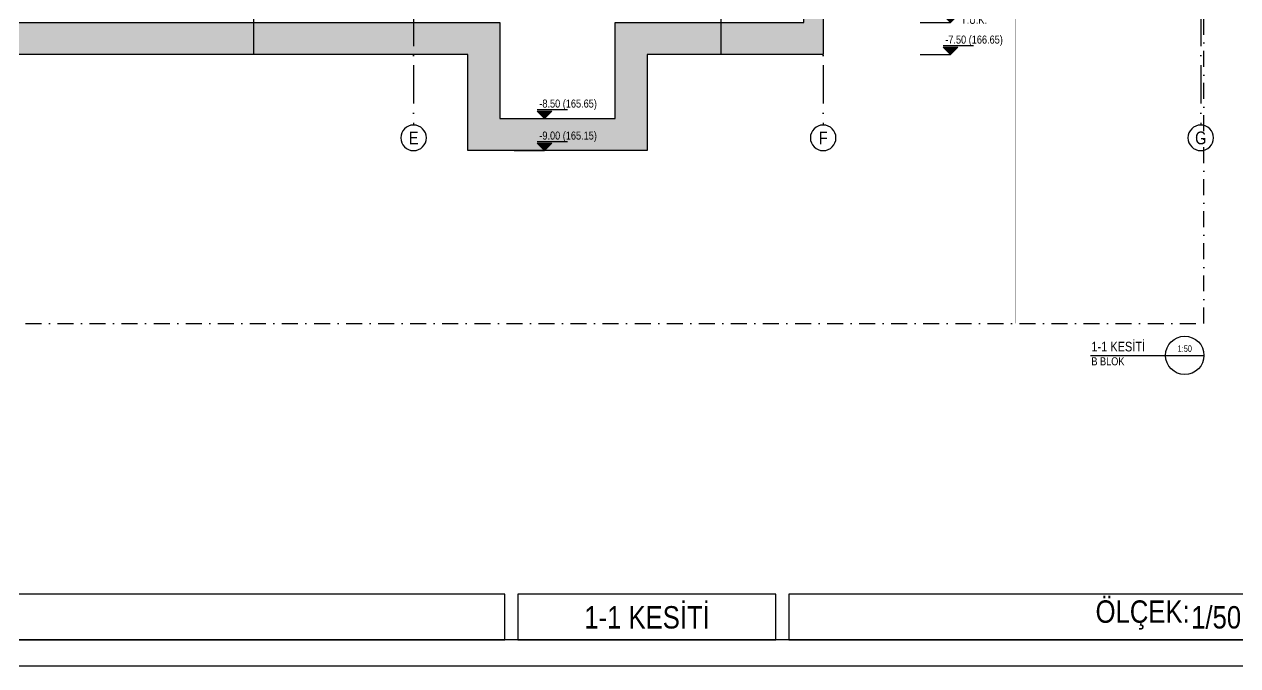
# Model space of a CAD drawing. Header units: millimetres. Extents: x 82776 to 137242, y 11666 to 27998.
# Drawn here: x 110426 to 112322, y 20553 to 21556 of the extents above; entities that cross this region are included whole.
import ezdxf
from ezdxf.enums import TextEntityAlignment as Align

# ---------------------------------------------------------------- set-up
doc = ezdxf.new("R2010")
doc.units = ezdxf.units.MM
for name, pattern in [('ACAD_ISO03W100', [30, 12, -18]), ('ACAD_ISO10W100', [18, 12, -3, 0, -3]), ('DASHDOT', [1, 0.5, -0.25, 0, -0.25])]:
    doc.linetypes.add(name, pattern=pattern)
doc.layers.add('0_IFC_Blok Sınırı', color=32, linetype='ACAD_ISO03W100', lineweight=0)
for name, color, linetype in [('0_IFC_Grid', 14, 'ACAD_ISO10W100'), ('0_IFC_Grid_Text_100', 14, 'Continuous'), ('0_IFC_Hatch_Structure', 251, 'Continuous'), ('0_IFC_Legend_Text', 7, 'Continuous'), ('0_IFC_Legend_Viewport', 7, 'Continuous'), ('0_IFC_Notation_Level_50', 160, 'Continuous'), ('0_IFC_Notation_Section_50', 10, 'Continuous'), ('0_IFC_Text_Explanation_100', 231, 'Continuous'), ('0_IFC_Text_Explanation_50', 231, 'Continuous'), ('1_IFC_Concrete_Section', 50, 'Continuous')]:
    doc.layers.add(name, color=color, linetype=linetype)
doc.styles.add('IFC_TEXT', font='ARIALN.TTF')
doc.styles.add('MARITZA_A1-A2-A3  BLOK_231117$0$IFC_TEXT', font='ARIALN.TTF')

# ---------------------------------------------------------------- blocks, each defined once
blk = doc.blocks.new('*U120')
at = {"layer": '0_IFC_Text_Explanation_100'}
blk.add_lwpolyline([(-177.2, 0), (0, 0)], dxfattribs=at)
blk.add_circle((-30, 0), 30, dxfattribs=at)
at = {"layer": '0_IFC_Text_Explanation_100', "style": 'IFC_TEXT'}
for tag, p, height in [('TITLE', (-176, 6.2), 15), ('SHEET_NO', (-176, -15.5), 12.5)]:
    blk.add_attdef(tag, p, '', height=height, dxfattribs=at)
for tag, p in [('SCALE', (-30, 10.6)), ('DRAWING_NO', (-30, -11.3))]:
    blk.add_attdef(tag, text='', height=10, dxfattribs=at).set_placement(p, align=Align.MIDDLE)
blk = doc.blocks.new('B_1-1 KST_ALTLIK')
at = {"layer": '0_IFC_Hatch_Structure'}
h = blk.add_hatch(dxfattribs=at)
h.set_pattern_fill('ANSI33', color=256, angle=180)
h.set_pattern_definition([(225, (-115668.903, -21485.086), (4.49012806, -4.49012806), []), (225, (-115673.393, -21485.086), (4.49012806, -4.49012806), [3.175, -1.5875])])
h.paths.add_polyline_path([(-640, 690), (-670, 690), (-670, 730), (-1330, 730), (-1330, 690), (-1360, 690), (-1360, 730), (-1970, 730), (-1970, 640), (-2000, 640), (-2000, 680), (-2870, 680), (-2870, 350), (-640, 350), (-640, 290), (-670, 290), (-670, 330), (-1330, 330), (-1330, 290), (-1360, 290), (-1360, 330), (-1970, 330), (-1970, 50), (-505, 50), (-505, -100), (-325, -100), (-325, 50), (-30, 50), (-30, 330), (-190, 330), (-190, 350), (-30, 350), (-30, 730), (-190, 730), (-190, 750), (0, 750), (0, 0), (-275, 0), (-275, -150), (-555, -150), (-555, 0), (-2000, 0), (-2000, 300), (-2900, 300), (-2900, 700), (-2000, 700), (-2000, 750), (-640, 750)])
h.paths.add_polyline_path([(-30, 1040), (0, 1040), (0, 1100), (-30, 1100)])
h.paths.add_polyline_path([(-2000, 1040), (-1970, 1040), (-1970, 1100), (-2000, 1100)])
at = {"layer": '1_IFC_Concrete_Section', "elevation": -851.5}
blk.add_lwpolyline([(-1970, 50), (-505, 50), (-505, -100), (-325, -100), (-325, 50), (-30, 50), (-30, 330), (-190, 330), (-190, 350), (-30, 350), (-30, 730), (-190, 730), (-190, 750), (0, 750), (0, 0), (-275, 0), (-275, -150), (-555, -150), (-555, 0), (-2000, 0)], dxfattribs=at)
blk = doc.blocks.new('TEMEL SERAMIK')
at = {"layer": '0_IFC_Text_Explanation_50'}
for points in [[(12.5, 0), (0, 0), (0, -170.9)], [(12.5, -19.9), (0, -19.9)], [(12.5, -39.9), (0, -39.9)], [(12.5, -59.8), (0, -59.8)]]:
    blk.add_lwpolyline(points, dxfattribs=at)
at = {"layer": '0_IFC_Text_Explanation_50', "char_height": 10, "attachment_point": 1, "rotation": 360, "style": 'MARITZA_A1-A2-A3  BLOK_231117$0$IFC_TEXT'}
for s, width, gutter_width, insert in [('SERAMİK', 243.705, 31.2, (14.6, 5)), ('YAPIŞTIRICI ', 224.862, 62.5, (15.2, -14.1)), ('ŞAP', 224.862, 62.5, (15.2, -32.3)), ('BETONARME TEMEL', 224.862, 62.5, (15.2, -52.2))]:
    blk.add_mtext_dynamic_manual_height_columns(s, width=width, gutter_width=gutter_width, heights=[0], dxfattribs=dict(at, insert=insert))
blk = doc.blocks.new('B_1-1 KST_YAZI')
for p in [(-890, 170.9), (-160, 170.9)]:
    blk.add_blockref('TEMEL SERAMIK', p)
blk = doc.blocks.new('0_IFC_AXIS_TEXT_100')
at = {"layer": '0_IFC_Grid_Text_100'}
blk.add_circle((0, 1000), 1000, dxfattribs=at)
at = {"layer": '0_IFC_Grid_Text_100', "style": 'IFC_TEXT'}
blk.add_attdef('AXIS_NO', text='', height=1000, dxfattribs=at).set_placement((0, 993), align=Align.MIDDLE_CENTER)
blk = doc.blocks.new('B BLOK_GR1_AKS')
at = {"layer": '0_IFC_Grid', "ltscale": 5}
for points in [[(1639.20956, -99.99821), (1639.20956, -1634.99821)], [(2279.20538, -99.99821), (2279.20538, -1634.99821)], [(2869.20538, -99.99821), (2869.20538, -1634.99821)]]:
    blk.add_lwpolyline(points, dxfattribs=at)
ref = blk.add_blockref('0_IFC_AXIS_TEXT_100', (1639.21219, -1674.99821), dxfattribs=dict(xscale=-0.02, yscale=0.02, zscale=0.02, rotation=0.0064968962269241))
ref.add_attrib('AXIS_NO', 'E', dxfattribs={"layer": '0_IFC_Grid_Text_100', "height": 20, "rotation": 0.0064969, "style": 'IFC_TEXT'}).set_placement((1639.20993, -1655.14389), align=Align.MIDDLE_CENTER)
ref = blk.add_blockref('0_IFC_AXIS_TEXT_100', (2279.208, -1674.99821), dxfattribs=dict(xscale=-0.02, yscale=0.02, zscale=0.02, rotation=0.0064968962269241))
ref.add_attrib('AXIS_NO', 'F', dxfattribs={"layer": '0_IFC_Grid_Text_100', "height": 20, "rotation": 0.0064969, "style": 'IFC_TEXT'}).set_placement((2279.20575, -1655.14389), align=Align.MIDDLE_CENTER)
ref = blk.add_blockref('0_IFC_AXIS_TEXT_100', (2869.208, -1674.99821), dxfattribs=dict(xscale=-0.02, yscale=0.02, zscale=0.02, rotation=0.0064968962269241))
ref.add_attrib('AXIS_NO', 'G', dxfattribs={"layer": '0_IFC_Grid_Text_100', "height": 20, "rotation": 0.0064969, "style": 'IFC_TEXT'}).set_placement((2869.20575, -1655.14389), align=Align.MIDDLE_CENTER)
blk = doc.blocks.new('0_IFC_NOT_RUDELEVEL_50_N')
at = {"layer": '0_IFC_Notation_Level_50'}
h = blk.add_hatch(color=256, dxfattribs=at)
h.dxf.hatch_style = 1
h.paths.add_polyline_path([(-201.6, 201.6), (201.6, 201.6), (0, 0)])
for p, q in [((-834.4, 0), (0, 0)), ((-201.6, 246.4), (627.2, 246.4))]:
    blk.add_line(p, q, dxfattribs=at)
blk.add_lwpolyline([(-201.6, 201.6), (201.6, 201.6), (0, 0), (-201.6, 201.6)], dxfattribs=at)
at = {"layer": '0_IFC_Notation_Level_50', "style": 'IFC_TEXT'}
blk.add_attdef('LEVEL', (-201.6, 302.4), '', height=280, dxfattribs=at)
blk = doc.blocks.new('*U2487')
ref = blk.add_blockref('0_IFC_NOT_RUDELEVEL_50_N', (0, 1402.2), dxfattribs=dict(xscale=0.057142857142768, yscale=0.057142857142768, zscale=0.057142857142768))
ref.add_attrib('LEVEL', '+5.02 (179.17)', (-8.2, 1419.5), dxfattribs={"layer": '0_IFC_Notation_Level_50', "height": 12.5, "style": 'IFC_TEXT'})
ref = blk.add_blockref('0_IFC_NOT_RUDELEVEL_50_N', (0, 1250), dxfattribs=dict(xscale=0.057142857142768, yscale=0.057142857142768, zscale=0.057142857142768))
ref.add_attrib('LEVEL', '+3.50 (177.65)', (-8.2, 1267.3), dxfattribs={"layer": '0_IFC_Notation_Level_50', "height": 12.5, "style": 'IFC_TEXT'})
ref = blk.add_blockref('0_IFC_NOT_RUDELEVEL_50_N', (0, 1190), dxfattribs=dict(xscale=0.057142857142768, yscale=0.057142857142768, zscale=0.057142857142768))
ref.add_attrib('LEVEL', '+2.90 (177.05)', (-8.2, 1207.3), dxfattribs={"layer": '0_IFC_Notation_Level_50', "height": 12.5, "style": 'IFC_TEXT'})
ref = blk.add_blockref('0_IFC_NOT_RUDELEVEL_50_N', (0, 900), dxfattribs=dict(xscale=0.057142857142768, yscale=0.057142857142768, zscale=0.057142857142768))
ref.add_attrib('LEVEL', '%%P0.00 (174.15)', (-9.3, 917.3), dxfattribs={"layer": '0_IFC_Notation_Level_50', "height": 12.5, "style": 'IFC_TEXT'})
ref = blk.add_blockref('0_IFC_NOT_RUDELEVEL_50_N', (0, 500), dxfattribs=dict(xscale=0.057142857142768, yscale=0.057142857142768, zscale=0.057142857142768))
ref.add_attrib('LEVEL', '-4.00 (170.15)', (-8.2, 517.3), dxfattribs={"layer": '0_IFC_Notation_Level_50', "height": 12.5, "style": 'IFC_TEXT'})
ref = blk.add_blockref('0_IFC_NOT_RUDELEVEL_50_N', (0, 200), dxfattribs=dict(xscale=0.057142857142768, yscale=0.057142857142768, zscale=0.057142857142768))
ref.add_attrib('LEVEL', '-7.00 (167.15)', (-8.2, 217.3), dxfattribs={"layer": '0_IFC_Notation_Level_50', "height": 12.5, "style": 'IFC_TEXT'})
ref = blk.add_blockref('0_IFC_NOT_RUDELEVEL_50_N', (0, 150), dxfattribs=dict(xscale=0.057142857142768, yscale=0.057142857142768, zscale=0.057142857142768))
ref.add_attrib('LEVEL', '-7.50 (166.65)', (-8.2, 167.3), dxfattribs={"layer": '0_IFC_Notation_Level_50', "height": 12.5, "style": 'IFC_TEXT'})
at = {"layer": '0_IFC_Notation_Level_50', "char_height": 12.5, "attachment_point": 1, "style": 'IFC_TEXT'}
for s, insert in [('MAHYA KOTU', (16.5, 1414.8)), ('SAÇAK KOTU', (16.5, 1262.5)), ('T.Ü.K.', (16.5, 210.7))]:
    blk.add_mtext_dynamic_manual_height_columns(s, width=128.311, gutter_width=12.5, heights=[0], dxfattribs=dict(at, insert=insert))
at = {"layer": '0_IFC_Text_Explanation_50', "char_height": 15, "attachment_point": 5, "style": 'IFC_TEXT'}
for s, insert in [('\\pxt4;ZEMİN KAT', (18.6, 1114.1)), ('\\pxi-3,l4,t4;1. BODRUM KAT', (18.6, 764.1)), ('\\pxi-0.46999,l1.46999,t1.46999,4;2. BODRUM KAT', (12.2, 364.1))]:
    blk.add_mtext_dynamic_manual_height_columns(s, width=215.825, gutter_width=125, heights=[0], dxfattribs=dict(at, insert=insert))
blk = doc.blocks.new('B_1-1 KST')
at = {"layer": '0_IFC_Blok Sınırı', "ltscale": 0.3, "const_width": 1}
blk.add_lwpolyline([(-440, 0), (-440, 1665)], dxfattribs=at)
at = {"layer": '0_IFC_Notation_Section_50', "linetype": 'DASHDOT', "ltscale": 50}
blk.add_lwpolyline([(-145, 0), (-145, 2020), (-3790, 2020), (-3790, 0)], close=True, dxfattribs=at)
blk.add_blockref('*U120', (-145, -50)).add_auto_attribs({'TITLE': '1-1 KESİTİ', 'SCALE': '1:50', 'SHEET_NO': 'B BLOK'})
blk.add_blockref('B_1-1 KST_ALTLIK', (-740, 420, 851.5))
for name, p in [('B BLOK_GR1_AKS', (-3019.2, 1945)), ('*U2487', (-541, 270)), ('B_1-1 KST_YAZI', (-740, 420))]:
    blk.add_blockref(name, p)
ref = blk.add_blockref('0_IFC_NOT_RUDELEVEL_50_N', (-1175.3, 320), dxfattribs=dict(xscale=0.057142857142768, yscale=0.057142857142768, zscale=0.057142857142768))
ref.add_attrib('LEVEL', '-8.50 (165.65)', (-1183.5, 337.3), dxfattribs={"layer": '0_IFC_Notation_Level_50', "height": 12.5, "style": 'IFC_TEXT'})
ref = blk.add_blockref('0_IFC_NOT_RUDELEVEL_50_N', (-1175.3, 270), dxfattribs=dict(xscale=0.057142857142768, yscale=0.057142857142768, zscale=0.057142857142768))
ref.add_attrib('LEVEL', '-9.00 (165.15)', (-1183.5, 287.3), dxfattribs={"layer": '0_IFC_Notation_Level_50', "height": 12.5, "style": 'IFC_TEXT'})
blk = doc.blocks.new('*U2319')
for points in [[(-3835.5, 0), (-1182.8, 0), (-1182.8, 71.5), (-3835.5, 71.5)], [(-1162.8, 0), (-759.4, 0), (-759.4, 71.5), (-1162.8, 71.5)], [(-739.4, 0), (0, 0), (0, 71.5), (-739.4, 71.5)]]:
    blk.add_lwpolyline(points, close=True)
at = {"layer": '0_IFC_Legend_Viewport', "transparency": 33554687}
blk.add_lwpolyline([(-3835.5, 2920), (0, 2920), (0, 0), (-3835.5, 0)], close=True, dxfattribs=at)
at = {"style": 'IFC_TEXT'}
for tag, p in [('PAFTA', (-2744.8, 17.9)), ('KOT', (-1159.1, 18)), ('OLCEK', (-110.4, 17.9))]:
    blk.add_attdef(tag, p, '', height=35, dxfattribs=at)
at = {"layer": '0_IFC_Legend_Text', "transparency": 33554687, "insert": (-259.9, 61.9), "char_height": 35, "attachment_point": 1, "style": 'IFC_TEXT'}
blk.add_mtext_dynamic_manual_height_columns('ÖLÇEK:', width=490.238, gutter_width=61.4, heights=[0], dxfattribs=at)

msp = doc.modelspace()

# ---------------------------------------------------------------- linework, layer by layer
msp.add_lwpolyline([(82776.4, 23553.6), (82776.4, 20553.6), (135318.5, 20553.3), (135318.5, 23553.3)], close=True)

# ---------------------------------------------------------------- next in the draw order: block references
msp.add_blockref('B_1-1 KST', (112414.7, 21088.4))

# ---------------------------------------------------------------- next in the draw order: block references
ref = msp.add_blockref('*U2319', (112360.2, 20593.6))
ref.add_attrib('KOT', '         1-1 KESİTİ', (111201.1, 20611.5), dxfattribs={"height": 35, "style": 'IFC_TEXT'})
ref.add_attrib('OLCEK', '1/50', (112249.7, 20611.5), dxfattribs={"height": 35, "style": 'IFC_TEXT'})

doc.saveas('drawing.dxf')
